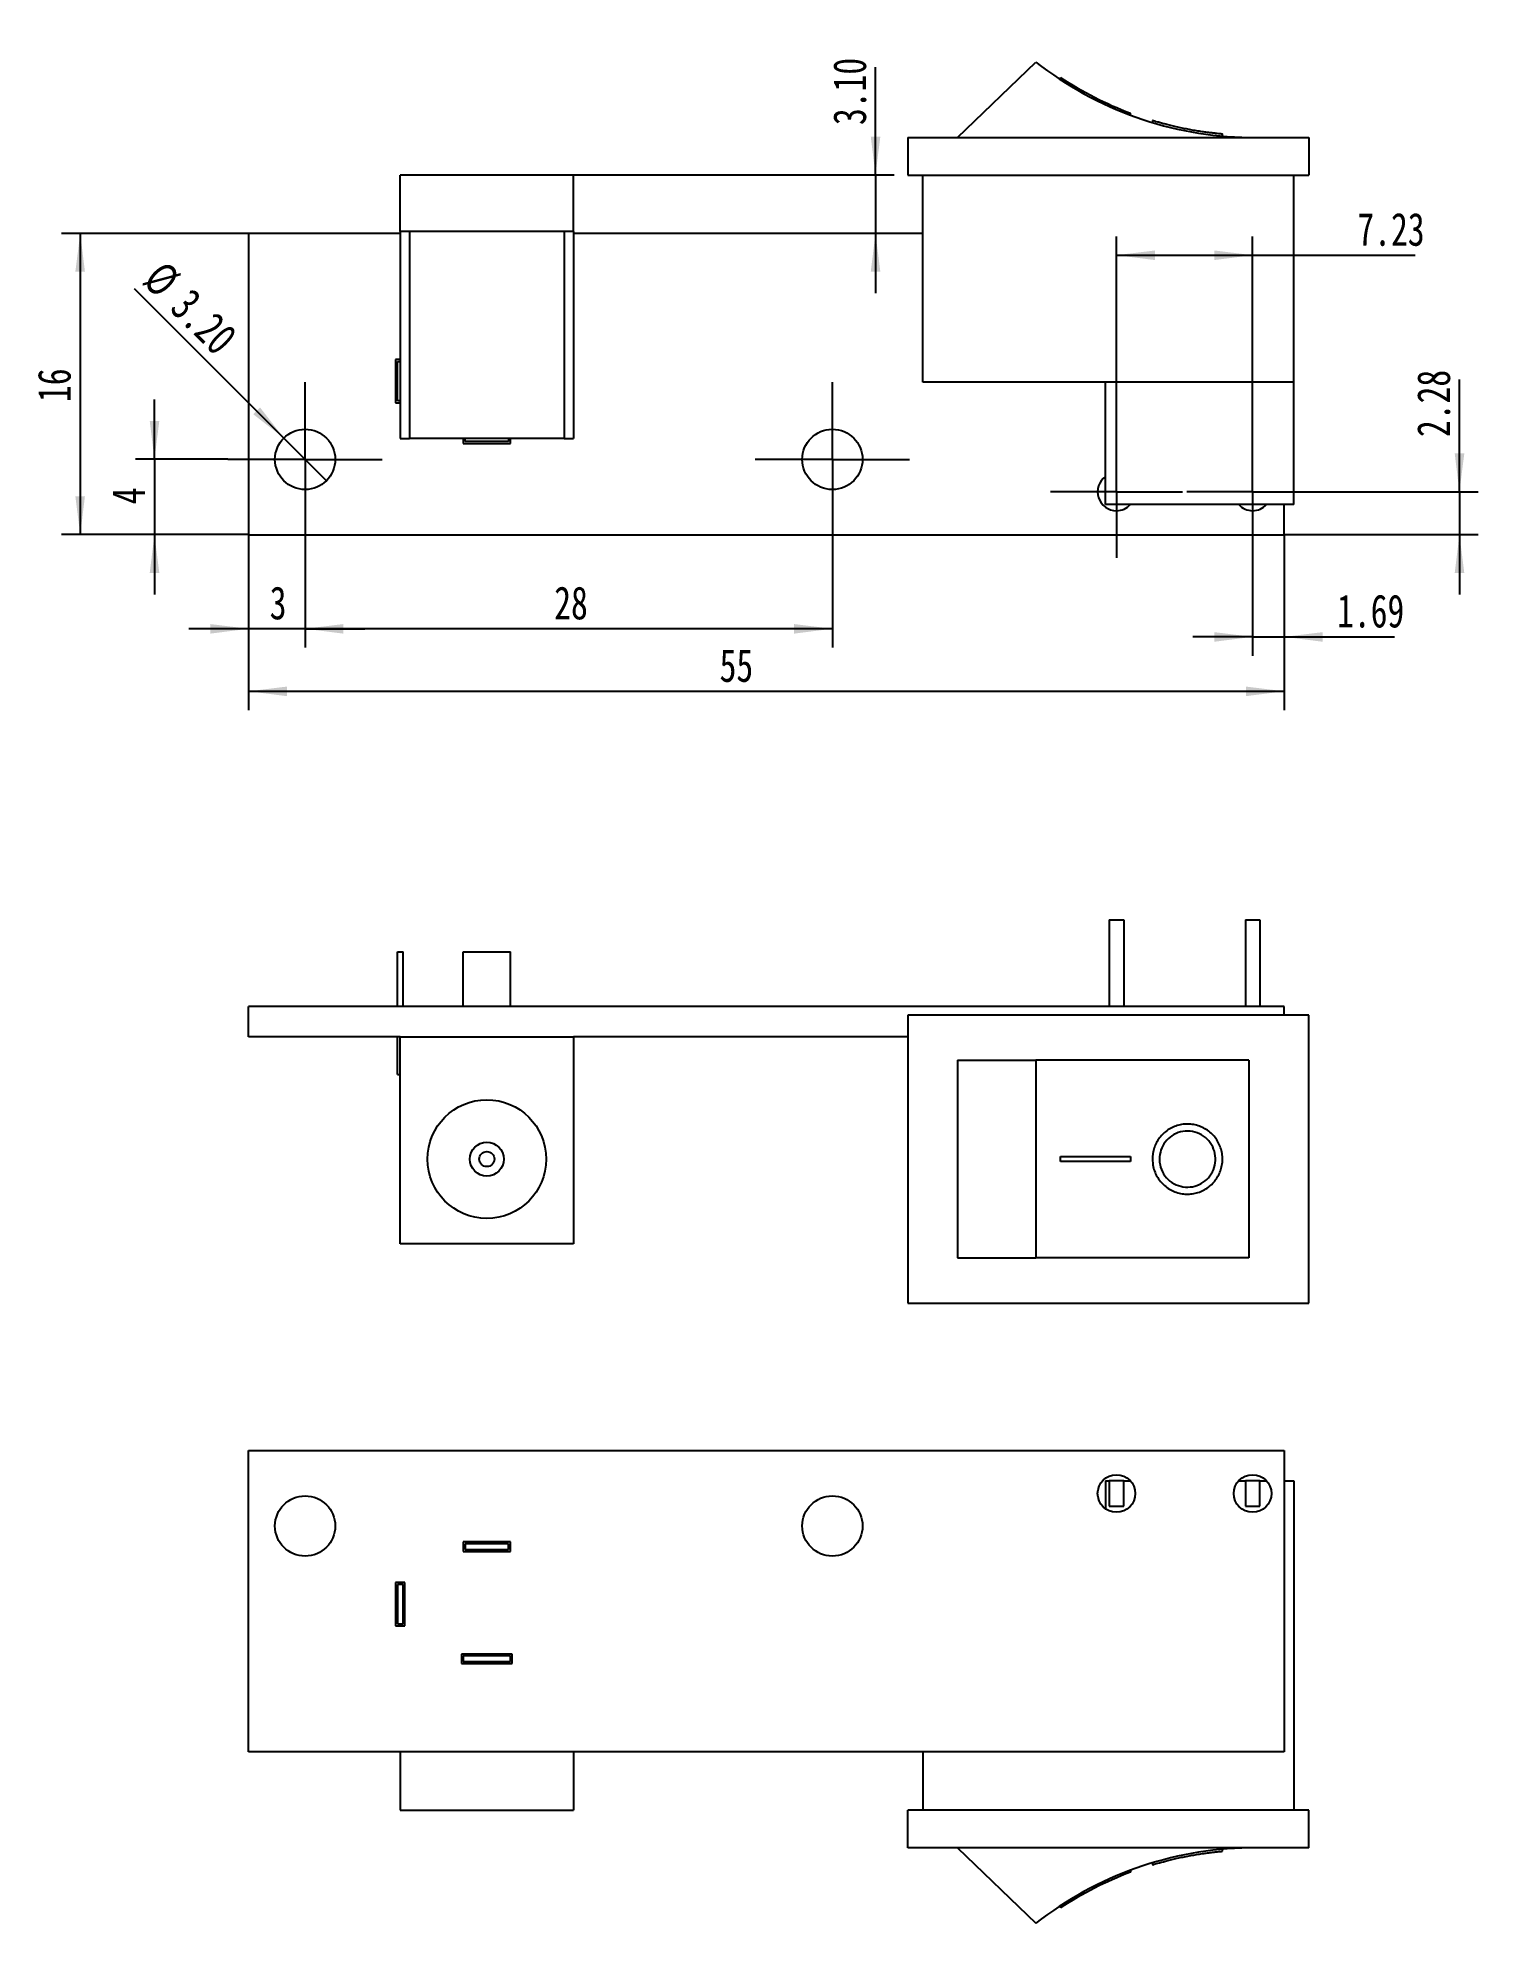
# Model space of a CAD drawing. Header units: millimetres. Extents: x 236 to 312, y 27 to 127.
import ezdxf

# ---------------------------------------------------------------- set-up
doc = ezdxf.new("R2010")
doc.units = ezdxf.units.MM
doc.header["$LTSCALE"] = 0.5
doc.linetypes.add('CENTERX2', pattern=[20.32, 12.7, -2.54, 2.54, -2.54])
doc.layers.add('中心线层', color=1, linetype='CENTERX2', lineweight=25)
doc.layers.add('标注层', color=150, linetype='Continuous', lineweight=25)
doc.styles.add('SLDTEXTSTYLE2', font='hyswlongfangsong.ttf')
doc.dimstyles.new('SLDDIMSTYLE0', dxfattribs={"dimtxt": 1.75, "dimasz": 2.04, "dimexe": 0, "dimexo": 0.0625, "dimgap": 0.4375, "dimtad": 2, "dimrnd": 1e-09, "dimzin": 12, "dimdsep": 46, "dimtxsty": 'SLDTEXTSTYLE2', "dimsah": 1, "dimcen": 0.09, "dimadec": 0, "dimazin": 3, "dimtfac": 1, "dimtofl": 0, "dimtmove": 0, "dimatfit": 3, "dimfxl": 0, "dimfrac": 2, "dimtolj": 1, "dimtzin": 12, "dimarcsym": 0})
doc.dimstyles.new('SLDDIMSTYLE1', dxfattribs={"dimtxt": 1.75, "dimasz": 2.04, "dimexe": 0, "dimexo": 0.0625, "dimgap": 0.4375, "dimtad": 2, "dimrnd": 1e-09, "dimzin": 12, "dimdsep": 46, "dimtxsty": 'SLDTEXTSTYLE2', "dimsah": 1, "dimcen": 0.09, "dimadec": 0, "dimazin": 3, "dimtfac": 1, "dimtmove": 0, "dimatfit": 0, "dimfxl": 0, "dimfrac": 2, "dimtolj": 1, "dimtzin": 12, "dimarcsym": 0})
doc.dimstyles.new('SLDDIMSTYLE2', dxfattribs={"dimtxt": 1.75, "dimasz": 2.04, "dimexe": 0, "dimexo": 0.0625, "dimgap": 0.4375, "dimtad": 2, "dimrnd": 1e-09, "dimzin": 4, "dimdsep": 46, "dimtxsty": 'SLDTEXTSTYLE2', "dimblk1": 'NONE', "dimsah": 1, "dimcen": 0, "dimadec": 0, "dimazin": 1, "dimtfac": 1, "dimtmove": 0, "dimatfit": 3, "dimldrblk": 'NONE', "dimfxl": 0, "dimfrac": 2, "dimtolj": 1, "dimtzin": 12, "dimarcsym": 0})
doc.dimstyles.new('SLDDIMSTYLE3', dxfattribs={"dimtxt": 1.75, "dimasz": 2.04, "dimexe": 0, "dimexo": 0.0625, "dimgap": 0.4375, "dimtad": 2, "dimrnd": 1e-09, "dimzin": 4, "dimdsep": 46, "dimtxsty": 'SLDTEXTSTYLE2', "dimsah": 1, "dimcen": 0.09, "dimadec": 0, "dimazin": 1, "dimtfac": 1, "dimtmove": 0, "dimatfit": 0, "dimfxl": 0, "dimfrac": 2, "dimtolj": 1, "dimtzin": 12, "dimarcsym": 0})

# ---------------------------------------------------------------- blocks, each defined once
blk = doc.blocks.new('_D')
at = {"layer": '标注层'}
for p, q in [((247.14, 100.47), (247.14, 91.15)), ((302.14, 100.47), (302.14, 91.15)), ((247.14, 92.15), (302.14, 92.15))]:
    blk.add_line(p, q, dxfattribs=at)
for points in [[(247.14, 92.15), (249.18, 91.89), (249.18, 92.4)], [(302.14, 92.15), (300.1, 92.4), (300.1, 91.89)]]:
    blk.add_solid(points, dxfattribs=at)
at = {"layer": '标注层', "insert": (272.15, 94.4), "char_height": 1.75, "attachment_point": 1, "style": 'SLDTEXTSTYLE2'}
blk.add_mtext('55', dxfattribs=at)
blk = doc.blocks.new('_D_1')
at = {"layer": '标注层'}
for p, q in [((247.14, 116.47), (237.2, 116.47)), ((238.2, 116.47), (238.2, 100.47)), ((247.14, 100.47), (237.2, 100.47))]:
    blk.add_line(p, q, dxfattribs=at)
for points in [[(238.2, 116.47), (237.94, 114.43), (238.45, 114.43)], [(238.2, 100.47), (238.45, 102.51), (237.94, 102.51)]]:
    blk.add_solid(points, dxfattribs=at)
at = {"layer": '标注层', "insert": (235.94, 107.51), "char_height": 1.75, "attachment_point": 1, "rotation": 90, "style": 'SLDTEXTSTYLE2'}
blk.add_mtext('16', dxfattribs=at)
blk = doc.blocks.new('_D_2')
at = {"layer": '标注层'}
for p, q in [((247.14, 100.47), (247.14, 94.47)), ((250.14, 100.37), (250.14, 94.47)), ((247.14, 95.47), (243.97, 95.47)), ((250.14, 95.47), (247.14, 95.47)), ((250.14, 95.47), (253.32, 95.47))]:
    blk.add_line(p, q, dxfattribs=at)
for points in [[(247.14, 95.47), (245.1, 95.72), (245.1, 95.21)], [(250.14, 95.47), (252.18, 95.21), (252.18, 95.72)]]:
    blk.add_solid(points, dxfattribs=at)
at = {"layer": '标注层', "insert": (248.26, 97.72), "char_height": 1.75, "attachment_point": 1, "style": 'SLDTEXTSTYLE2'}
blk.add_mtext('3', dxfattribs=at)
blk = doc.blocks.new('_D_3')
at = {"layer": '标注层'}
for p, q in [((250.14, 100.37), (250.14, 94.47)), ((278.14, 100.37), (278.14, 94.47)), ((278.14, 95.47), (250.14, 95.47))]:
    blk.add_line(p, q, dxfattribs=at)
for points in [[(250.14, 95.47), (252.18, 95.21), (252.18, 95.72)], [(278.14, 95.47), (276.1, 95.72), (276.1, 95.21)]]:
    blk.add_solid(points, dxfattribs=at)
at = {"layer": '标注层', "insert": (263.37, 97.72), "char_height": 1.75, "attachment_point": 1, "style": 'SLDTEXTSTYLE2'}
blk.add_mtext('28', dxfattribs=at)
blk = doc.blocks.new('_D_4')
at = {"layer": '标注层'}
for p, q in [((242.14, 104.47), (242.14, 107.64)), ((246.04, 104.47), (241.14, 104.47)), ((242.14, 104.47), (242.14, 100.47)), ((247.14, 100.47), (241.14, 100.47)), ((242.14, 100.47), (242.14, 97.29))]:
    blk.add_line(p, q, dxfattribs=at)
for points in [[(242.14, 104.47), (242.4, 106.51), (241.89, 106.51)], [(242.14, 100.47), (241.89, 98.43), (242.4, 98.43)]]:
    blk.add_solid(points, dxfattribs=at)
at = {"layer": '标注层', "insert": (239.89, 102.08), "char_height": 1.75, "attachment_point": 1, "rotation": 90, "style": 'SLDTEXTSTYLE2'}
blk.add_mtext('4', dxfattribs=at)
blk = doc.blocks.new('_D_5')
at = {"layer": '标注层'}
for q in [(241.08, 113.52), (251.27, 103.33)]:
    blk.add_line((249.01, 105.6), q, dxfattribs=at)
blk.add_solid([(249.01, 105.6), (247.75, 107.22), (247.39, 106.86)], dxfattribs=at)
at = {"layer": '标注层', "char_height": 1.75, "attachment_point": 1, "rotation": 315, "style": 'SLDTEXTSTYLE2'}
for s, insert in [('%%c', (242.68, 115.12)), ('3.20', (244.13, 113.66))]:
    blk.add_mtext(s, dxfattribs=dict(at, insert=insert))
blk = doc.blocks.new('_NONE')
blk = doc.blocks.new('_D_6')
at = {"layer": '标注层'}
for p, q in [((280.43, 119.57), (280.43, 125.29)), ((264.39, 119.57), (281.43, 119.57)), ((280.43, 119.57), (280.43, 116.47)), ((280.43, 116.47), (280.43, 113.29))]:
    blk.add_line(p, q, dxfattribs=at)
for points in [[(280.43, 119.57), (280.69, 121.61), (280.18, 121.61)], [(280.43, 116.47), (280.18, 114.43), (280.69, 114.43)]]:
    blk.add_solid(points, dxfattribs=at)
at = {"layer": '标注层', "insert": (278.18, 122.22), "char_height": 1.75, "attachment_point": 1, "rotation": 90, "style": 'SLDTEXTSTYLE2'}
blk.add_mtext('3.10', dxfattribs=at)
blk = doc.blocks.new('_D_7')
at = {"layer": '标注层'}
for p, q in [((311.44, 102.74), (311.44, 108.71)), ((303.96, 102.74), (312.44, 102.74)), ((311.44, 102.74), (311.44, 100.47)), ((302.14, 100.47), (312.44, 100.47)), ((311.44, 100.47), (311.44, 97.29))]:
    blk.add_line(p, q, dxfattribs=at)
for points in [[(311.44, 102.74), (311.7, 104.78), (311.19, 104.78)], [(311.44, 100.47), (311.19, 98.43), (311.7, 98.43)]]:
    blk.add_solid(points, dxfattribs=at)
at = {"layer": '标注层', "insert": (309.19, 105.65), "char_height": 1.75, "attachment_point": 1, "rotation": 90, "style": 'SLDTEXTSTYLE2'}
blk.add_mtext('2.28', dxfattribs=at)
blk = doc.blocks.new('_D_8')
at = {"layer": '标注层'}
for p, q in [((293.23, 106.24), (293.23, 116.31)), ((300.46, 106.24), (300.46, 116.31)), ((293.23, 115.31), (300.46, 115.31)), ((300.46, 115.31), (309.09, 115.31))]:
    blk.add_line(p, q, dxfattribs=at)
for points in [[(293.23, 115.31), (295.27, 115.05), (295.27, 115.56)], [(300.46, 115.31), (298.42, 115.56), (298.42, 115.05)]]:
    blk.add_solid(points, dxfattribs=at)
at = {"layer": '标注层', "insert": (306.02, 117.56), "char_height": 1.75, "attachment_point": 1, "style": 'SLDTEXTSTYLE2'}
blk.add_mtext('7.23', dxfattribs=at)
blk = doc.blocks.new('_D_9')
at = {"layer": '标注层'}
for p, q in [((302.14, 100.47), (302.14, 94.04)), ((300.46, 99.24), (300.46, 94.04)), ((300.46, 95.04), (297.28, 95.04)), ((300.46, 95.04), (302.14, 95.04)), ((302.14, 95.04), (308, 95.04))]:
    blk.add_line(p, q, dxfattribs=at)
for points in [[(300.46, 95.04), (298.42, 95.29), (298.42, 94.78)], [(302.14, 95.04), (304.18, 94.78), (304.18, 95.29)]]:
    blk.add_solid(points, dxfattribs=at)
at = {"layer": '标注层', "insert": (304.94, 97.29), "char_height": 1.75, "attachment_point": 1, "style": 'SLDTEXTSTYLE2'}
blk.add_mtext('1.69', dxfattribs=at)
blk = doc.blocks.new('SW_CENTERMARKSYMBOL_0')
at = {"layer": '中心线层', "color": 0}
for p, q in [((0, 2.5), (0, 4.1)), ((0, 0), (0, 2.5)), ((-2.5, 0), (-4.1, 0)), ((0, 0), (-2.5, 0)), ((0, 0), (0, -2.5)), ((0, 0), (2.5, 0)), ((2.5, 0), (4.1, 0)), ((0, -2.5), (0, -4.1))]:
    blk.add_line(p, q, dxfattribs=at)
blk = doc.blocks.new('SW_CENTERMARKSYMBOL_1')
at = {"layer": '中心线层', "color": 0}
for p, q in [((0, 2.5), (0, 4.1)), ((0, 0), (0, 2.5)), ((-2.5, 0), (-4.1, 0)), ((0, 0), (-2.5, 0)), ((0, 0), (0, -2.5)), ((0, 0), (2.5, 0)), ((2.5, 0), (4.1, 0)), ((0, -2.5), (0, -4.1))]:
    blk.add_line(p, q, dxfattribs=at)
blk = doc.blocks.new('SW_CENTERMARKSYMBOL_2')
at = {"layer": '中心线层', "color": 0}
for p, q in [((0, 2.5), (0, 3.5)), ((0, 0), (0, 2.5)), ((-2.5, 0), (-3.5, 0)), ((0, 0), (-2.5, 0)), ((0, 0), (0, -2.5)), ((0, 0), (2.5, 0)), ((2.5, 0), (3.5, 0)), ((0, -2.5), (0, -3.5))]:
    blk.add_line(p, q, dxfattribs=at)
blk = doc.blocks.new('SW_CENTERMARKSYMBOL_3')
at = {"layer": '中心线层', "color": 0}
for p, q in [((0, 2.5), (0, 3.5)), ((0, 0), (0, 2.5)), ((-2.5, 0), (-3.5, 0)), ((0, 0), (-2.5, 0)), ((0, 0), (0, -2.5)), ((0, 0), (2.5, 0)), ((2.5, 0), (3.5, 0)), ((0, -2.5), (0, -3.5))]:
    blk.add_line(p, q, dxfattribs=at)

msp = doc.modelspace()

# ---------------------------------------------------------------- linework, layer by layer
at = {"color": 7, "linetype": 'Continuous', "lineweight": 25}
for p, q in [((284.792, 121.566), (288.949, 125.566)), ((290.252, 124.63), (290.252, 124.75)), ((293.971, 122.748), (293.971, 122.855)), ((295.136, 122.461), (295.136, 122.356)), ((282.142, 121.566), (282.142, 119.566)), ((282.142, 121.566), (303.442, 121.566)), ((298.858, 121.639), (298.858, 121.74)), ((303.442, 121.566), (303.442, 119.566)), ((255.192, 116.566), (255.192, 119.566)), ((264.392, 119.566), (255.192, 119.566)), ((264.392, 116.566), (264.392, 119.566)), ((282.142, 119.566), (303.442, 119.566)), ((282.942, 108.566), (282.942, 119.566)), ((302.642, 108.566), (302.642, 119.566)), ((247.142, 116.466), (247.142, 100.466)), ((255.192, 116.466), (247.142, 116.466)), ((264.392, 116.566), (255.192, 116.566)), ((255.192, 116.566), (255.192, 105.566)), ((255.692, 116.566), (255.692, 105.566)), ((263.892, 116.566), (263.892, 105.566)), ((264.392, 116.566), (264.392, 105.566)), ((282.942, 116.466), (264.392, 116.466)), ((255.192, 109.766), (254.942, 109.766)), ((254.942, 109.766), (254.942, 107.466)), ((255.042, 109.666), (255.192, 109.666)), ((255.042, 107.566), (255.042, 109.666)), ((302.642, 108.566), (282.942, 108.566)), ((292.642, 102.066), (292.642, 108.566)), ((302.642, 102.066), (302.642, 108.566)), ((254.942, 107.466), (255.192, 107.466)), ((255.192, 107.566), (255.042, 107.566)), ((255.192, 105.566), (255.692, 105.566)), ((263.892, 105.566), (255.692, 105.566)), ((258.542, 105.566), (258.542, 105.316)), ((258.542, 105.316), (261.042, 105.316)), ((258.642, 105.416), (258.642, 105.566)), ((260.942, 105.416), (258.642, 105.416)), ((260.942, 105.566), (260.942, 105.416)), ((261.042, 105.316), (261.042, 105.566)), ((263.892, 105.566), (264.392, 105.566)), ((302.642, 102.066), (292.642, 102.066)), ((302.142, 100.466), (302.142, 102.066)), ((247.142, 100.466), (302.142, 100.466)), ((292.842, 80.006), (292.842, 75.406)), ((292.842, 80.006), (293.612, 80.006)), ((293.612, 80.006), (293.612, 75.406)), ((300.072, 80.006), (300.842, 80.006)), ((300.072, 80.006), (300.072, 75.406)), ((300.842, 80.006), (300.842, 75.406)), ((255.042, 75.406), (255.042, 78.306)), ((255.042, 78.306), (255.342, 78.306)), ((255.342, 75.406), (255.342, 78.306)), ((258.542, 75.406), (258.542, 78.306)), ((258.542, 78.306), (261.042, 78.306)), ((261.042, 75.406), (261.042, 78.306)), ((247.142, 73.806), (247.142, 75.406)), ((302.142, 75.406), (247.142, 75.406)), ((302.142, 74.956), (302.142, 75.406)), ((303.442, 74.956), (282.142, 74.956)), ((282.142, 74.956), (282.142, 59.656)), ((303.442, 59.656), (303.442, 74.956)), ((255.192, 73.806), (247.142, 73.806)), ((255.042, 71.806), (255.042, 73.806)), ((255.192, 73.806), (264.392, 73.806)), ((255.192, 62.806), (255.192, 73.806)), ((282.142, 73.806), (264.392, 73.806)), ((264.392, 73.806), (264.392, 62.806)), ((284.792, 72.556), (284.792, 62.056)), ((284.792, 72.556), (288.949, 72.556)), ((288.949, 72.556), (288.949, 62.056)), ((300.263, 72.556), (288.949, 72.556)), ((300.263, 72.556), (300.263, 62.056)), ((255.042, 71.806), (255.192, 71.806)), ((290.252, 67.442), (293.971, 67.442)), ((290.252, 67.17), (290.252, 67.442)), ((293.971, 67.17), (290.252, 67.17)), ((293.971, 67.442), (293.971, 67.17)), ((264.392, 62.806), (255.192, 62.806)), ((284.792, 62.056), (288.949, 62.056)), ((300.263, 62.056), (288.949, 62.056)), ((282.142, 59.656), (303.442, 59.656)), ((247.142, 51.821), (302.142, 51.821)), ((247.142, 35.821), (247.142, 51.821)), ((302.142, 51.821), (302.142, 35.821)), ((292.642, 50.221), (292.642, 48.735)), ((292.642, 50.221), (292.842, 50.221)), ((293.612, 50.221), (292.842, 50.221)), ((292.842, 50.221), (292.842, 48.871)), ((293.612, 48.871), (293.612, 50.221)), ((293.612, 50.221), (293.965, 50.221)), ((299.719, 50.221), (300.072, 50.221)), ((300.072, 50.221), (300.072, 48.871)), ((300.842, 50.221), (300.072, 50.221)), ((300.842, 48.871), (300.842, 50.221)), ((300.842, 50.221), (301.195, 50.221)), ((302.142, 50.221), (302.642, 50.221)), ((302.642, 50.221), (302.642, 32.721)), ((292.842, 48.871), (293.612, 48.871)), ((300.072, 48.871), (300.842, 48.871)), ((261.042, 46.971), (258.542, 46.971)), ((258.542, 46.971), (258.542, 46.471)), ((258.542, 46.721), (258.642, 46.721)), ((258.542, 46.471), (261.042, 46.471)), ((260.942, 46.871), (258.642, 46.871)), ((258.642, 46.871), (258.642, 46.571)), ((258.642, 46.571), (260.942, 46.571)), ((260.942, 46.571), (260.942, 46.871)), ((260.942, 46.721), (261.042, 46.721)), ((261.042, 46.471), (261.042, 46.971)), ((255.442, 44.821), (254.942, 44.821)), ((254.942, 44.821), (254.942, 42.521)), ((255.042, 44.721), (255.042, 42.621)), ((255.342, 44.721), (255.042, 44.721)), ((255.192, 44.821), (255.192, 44.721)), ((255.342, 42.621), (255.342, 44.721)), ((255.442, 42.521), (255.442, 44.821)), ((254.942, 42.521), (255.442, 42.521)), ((255.042, 42.621), (255.342, 42.621)), ((255.192, 42.621), (255.192, 42.521)), ((261.142, 41.021), (258.442, 41.021)), ((258.442, 41.021), (258.442, 40.521)), ((258.442, 40.521), (261.142, 40.521)), ((261.042, 40.921), (258.542, 40.921)), ((258.542, 40.921), (258.542, 40.621)), ((258.542, 40.621), (261.042, 40.621)), ((261.042, 40.621), (261.042, 40.921)), ((261.142, 40.521), (261.142, 41.021)), ((302.142, 35.821), (247.142, 35.821)), ((255.192, 35.821), (255.192, 32.721)), ((264.392, 35.821), (264.392, 32.721)), ((282.942, 35.821), (282.942, 32.721)), ((255.192, 32.721), (264.392, 32.721)), ((282.142, 30.721), (282.142, 32.721)), ((303.442, 32.721), (282.142, 32.721)), ((303.442, 30.721), (303.442, 32.721)), ((303.442, 30.721), (282.142, 30.721)), ((284.792, 30.721), (288.949, 26.721)), ((298.858, 30.548), (298.858, 30.648)), ((293.971, 29.539), (293.971, 29.433)), ((295.136, 29.931), (295.136, 29.827)), ((290.252, 27.657), (290.252, 27.537))]:
    msp.add_line(p, q, dxfattribs=at)
for centre, radius in [((250.142, 104.466), 1.6), ((278.142, 104.466), 1.6), ((259.792, 67.306), 3.15), ((259.792, 67.306), 0.9), ((259.792, 67.306), 0.4), ((293.227, 49.546), 1), ((300.457, 49.546), 1), ((250.142, 47.821), 1.6), ((278.142, 47.821), 1.6)]:
    msp.add_circle(centre, radius, dxfattribs=at)
for centre, radius, start, end in [((300.527, 140.316), 18.752, 231.8675, 269.19231), ((300.527, 140.316), 18.652, 236.57098, 249.41927), ((293.227, 102.741), 1, 125.80299, 270), ((293.227, 102.741), 1, 270, 317.54585), ((300.457, 102.741), 1, 222.45415, 270), ((300.457, 102.741), 1, 270, 317.54585), ((300.527, 11.971), 18.752, 90.80769, 128.1325), ((300.527, 11.971), 18.652, 110.58073, 123.42902)]:
    msp.add_arc(centre, radius, start, end, dxfattribs=at)
for points, knots in [([(298.853, 121.74), (298.854, 121.74), (298.861, 121.739), (298.82, 121.743), (298.73, 121.751), (298.587, 121.765), (298.4, 121.786), (298.176, 121.813), (297.916, 121.847), (297.634, 121.889), (297.332, 121.939), (297.022, 121.996), (296.708, 122.059), (296.402, 122.125), (296.109, 122.195), (295.841, 122.262), (295.605, 122.325), (295.412, 122.379), (295.266, 122.422), (295.159, 122.454), (295.144, 122.458), (295.136, 122.461)], [0, 0, 0, 0, 0.0154985, 0.0692078, 0.1214043, 0.1751146, 0.227313, 0.2810211, 0.3333033, 0.387082, 0.4397431, 0.4938866, 0.5473785, 0.6023665, 0.6568419, 0.7128787, 0.7676079, 0.8239908, 0.8775043, 0.9326935, 1, 1, 1, 1]), ([(295.136, 67.306), (295.141, 67.406), (295.15, 67.61), (295.252, 68.003), (295.494, 68.459), (295.87, 68.811), (296.232, 69.012), (296.531, 69.117), (296.848, 69.17), (297.17, 69.168), (297.489, 69.111), (297.789, 69), (298.067, 68.84), (298.31, 68.638), (298.517, 68.396), (298.677, 68.127), (298.791, 67.832), (298.854, 67.526), (298.865, 67.211), (298.823, 66.902), (298.729, 66.601), (298.588, 66.323), (298.4, 66.07), (298.176, 65.854), (297.916, 65.678), (297.634, 65.548), (297.332, 65.466), (297.022, 65.436), (296.708, 65.459), (296.402, 65.533), (296.109, 65.66), (295.841, 65.836), (295.605, 66.057), (295.412, 66.313), (295.266, 66.601), (295.159, 66.932), (295.144, 67.173), (295.136, 67.306)], [0, 0, 0, 0, 0.0254556, 0.0516652, 0.1031017, 0.1556787, 0.1826491, 0.2103758, 0.2377772, 0.2659861, 0.29314, 0.3211116, 0.3477468, 0.3751765, 0.4014428, 0.4284791, 0.4546069, 0.4814938, 0.5075996, 0.5344624, 0.5605686, 0.5874319, 0.613539, 0.6404012, 0.6665503, 0.6934478, 0.7197864, 0.7468664, 0.7736204, 0.8011228, 0.8283688, 0.8563957, 0.8837686, 0.9119686, 0.9387335, 0.9663365, 1, 1, 1, 1]), ([(295.509, 67.306), (295.525, 67.469), (295.556, 67.795), (295.8, 68.231), (296.162, 68.571), (296.627, 68.777), (297.142, 68.817), (297.643, 68.68), (298.066, 68.383), (298.363, 67.966), (298.504, 67.477), (298.476, 66.971), (298.283, 66.503), (297.948, 66.125), (297.508, 65.878), (297.009, 65.79), (296.505, 65.871), (296.052, 66.118), (295.709, 66.506), (295.533, 66.927), (295.516, 67.202), (295.509, 67.306)], [0, 0, 0, 0, 0.0518386, 0.1036418, 0.1564204, 0.2109062, 0.2663139, 0.3214582, 0.3757045, 0.4291558, 0.4821871, 0.5350698, 0.5879255, 0.6408302, 0.6939349, 0.7475413, 0.8019878, 0.8572579, 0.9125862, 0.9667156, 1, 1, 1, 1]), ([(295.136, 29.827), (295.141, 29.828), (295.15, 29.831), (295.252, 29.862), (295.494, 29.932), (295.87, 30.034), (296.232, 30.122), (296.531, 30.191), (296.848, 30.258), (297.17, 30.319), (297.489, 30.375), (297.789, 30.422), (298.067, 30.461), (298.31, 30.491), (298.517, 30.515), (298.678, 30.531), (298.79, 30.542), (298.852, 30.548), (298.853, 30.548), (298.853, 30.548)], [0, 0, 0, 0, 0.0509267, 0.1033618, 0.2062662, 0.3114522, 0.3654094, 0.4208797, 0.4756991, 0.532134, 0.5864583, 0.6424185, 0.6957052, 0.7505812, 0.8031297, 0.8572188, 0.9094904, 0.9632805, 1, 1, 1, 1])]:
    msp.add_open_spline(points, degree=3, knots=knots, dxfattribs=at)

# ---------------------------------------------------------------- block references
at = {"layer": '中心线层'}
for name, p in [('SW_CENTERMARKSYMBOL_0', (250.142, 104.466)), ('SW_CENTERMARKSYMBOL_1', (278.142, 104.466)), ('SW_CENTERMARKSYMBOL_2', (293.227, 102.741)), ('SW_CENTERMARKSYMBOL_3', (300.457, 102.741))]:
    msp.add_blockref(name, p, dxfattribs=at)

# ---------------------------------------------------------------- dimensions: what is measured, and where the dimension line sits
at = {"layer": '标注层'}
for base, p1, p2, dimstyle, picture, middle in [((280.431, 116.466), (264.392, 119.566), (302.142, 116.466), 'SLDDIMSTYLE3', '_D_6', (280.431, 123.755)), ((238.198, 100.466), (247.142, 116.466), (247.142, 100.466), 'SLDDIMSTYLE0', '_D_1', (238.198, 108.277)), ((311.441757396, 100.466181055), (303.956757396, 102.741181055), (302.141757396, 100.466181055), 'SLDDIMSTYLE1', '_D_7', (311.441757396, 107.178827904)), ((242.142, 100.466), (246.042, 104.466), (247.142, 100.466), 'SLDDIMSTYLE1', '_D_4', (242.142, 102.466))]:
    dim = msp.add_linear_dim(base=base, p1=p1, p2=p2, angle=90, dimstyle=dimstyle, dxfattribs=at)
    dim.commit()
    dim.dimension.update_dxf_attribs({"geometry": picture, "text_midpoint": middle, "dimtype": 160})
for base, p1, p2, dimstyle, picture, middle in [((300.457, 115.307), (293.227, 106.241), (300.457, 106.241), 'SLDDIMSTYLE0', '_D_8', (307.553, 115.307)), ((247.142, 95.466), (250.142, 100.366), (247.142, 100.466), 'SLDDIMSTYLE1', '_D_2', (248.642, 95.466)), ((302.142, 92.146), (247.142, 100.466), (302.142, 100.466), 'SLDDIMSTYLE0', '_D', (272.918, 92.146)), ((250.142, 95.466), (278.142, 100.366), (250.142, 100.366), 'SLDDIMSTYLE0', '_D_3', (264.142, 95.466)), ((302.141757396, 95.036177655), (300.456757396, 99.241181055), (302.141757396, 100.466181055), 'SLDDIMSTYLE1', '_D_9', (306.47107138, 95.036177655))]:
    dim = msp.add_linear_dim(base=base, p1=p1, p2=p2, dimstyle=dimstyle, dxfattribs=at)
    dim.commit()
    dim.dimension.update_dxf_attribs({"geometry": picture, "text_midpoint": middle, "dimtype": 160})
dim = msp.add_diameter_dim_2p(p1=(251.273, 103.335), p2=(249.01, 105.598), dimstyle='SLDDIMSTYLE2', dxfattribs=at)
dim.commit()
dim.dimension.update_dxf_attribs({"geometry": '_D_5', "text_midpoint": (242.837, 111.771), "dimtype": 163})

doc.saveas('drawing.dxf')
